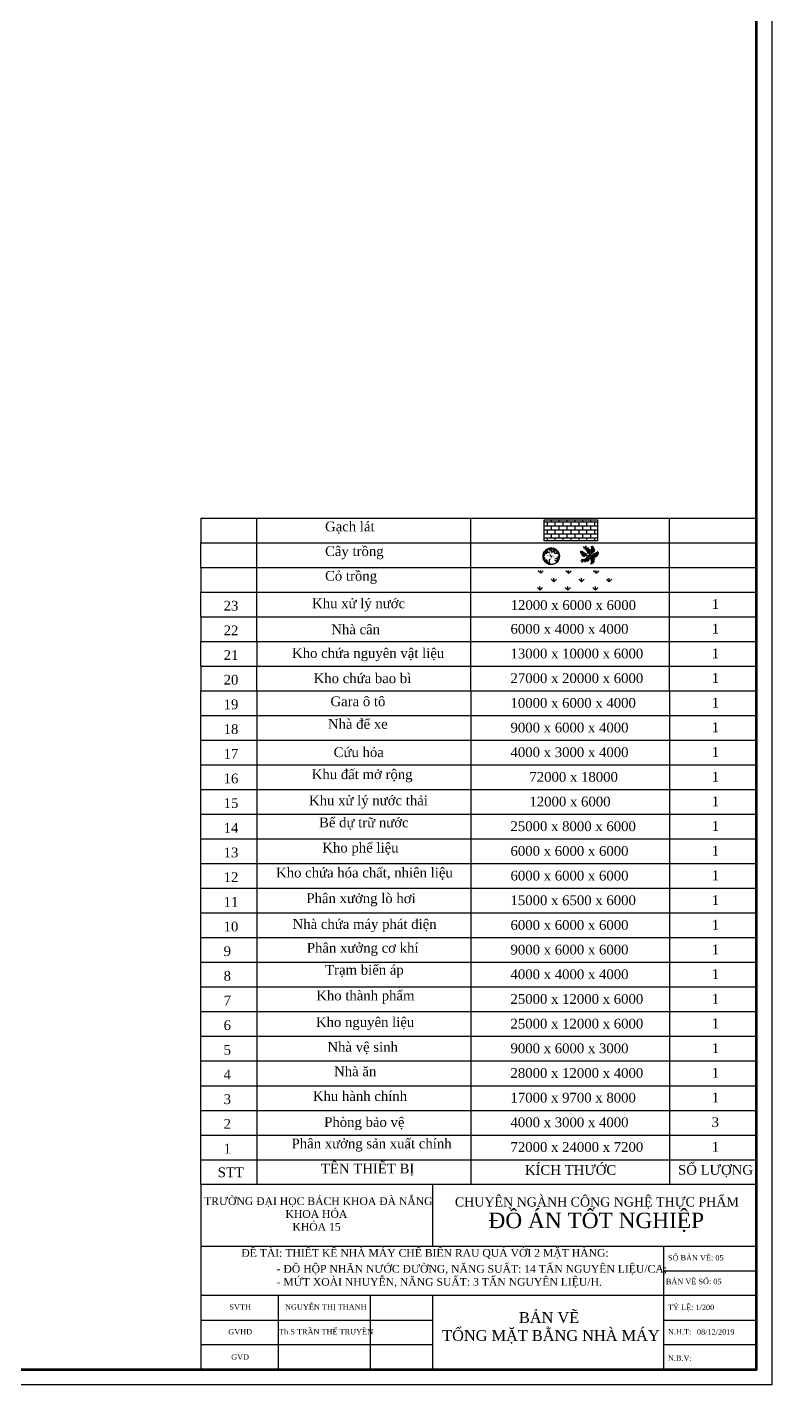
# Model space of a CAD drawing. Header units: inches. Extents: x -4475333 to 345677417, y -211198149 to 2125895.
# Drawn here: x -1242142 to -1193880, y 858164 to 946204 of the extents above; entities that cross this region are included whole.
import ezdxf

# ---------------------------------------------------------------- set-up
doc = ezdxf.new("R2010")
doc.units = ezdxf.units.IN
doc.header["$LTSCALE"] = 150
doc.header["$MEASUREMENT"] = 0
doc.layers.add('2424', color=7, linetype='Continuous')
doc.layers.add('NET NHAP', color=7, linetype='Continuous')
doc.styles.add('Cuong', font='times.ttf', dxfattribs={"height": 707.91})
doc.styles.get("Standard").update_dxf_attribs({"font": 'times.ttf', "height": 100})

msp = doc.modelspace()

# ---------------------------------------------------------------- linework, layer by layer
at = {"lineweight": 30}
for p, q in [((-1230880.4, 914364.4), (-1194880.4, 914364.4)), ((-1230880.4, 912764.4), (-1194880.4, 912764.4)), ((-1230880.4, 911164.4), (-1230880.4, 912764.4)), ((-1227259.4, 907964.4), (-1227259.4, 912769.4)), ((-1230880.4, 911164.4), (-1194880.4, 911164.4)), ((-1230880.4, 911164.4), (-1194880.4, 911164.4)), ((-1230880.4, 909564.4), (-1194880.4, 909564.4)), ((-1230880.4, 907964.4), (-1230880.4, 909564.4)), ((-1230880.4, 907964.4), (-1194880.4, 907964.4)), ((-1230880.4, 907964.4), (-1194880.4, 907964.4)), ((-1230880.4, 906364.4), (-1194880.4, 906364.4)), ((-1230880.4, 904764.4), (-1230880.4, 906364.4)), ((-1230880.4, 904764.4), (-1194880.4, 904764.4)), ((-1230880.4, 904764.4), (-1194880.4, 904764.4)), ((-1230880.4, 903164.4), (-1194880.4, 903164.4)), ((-1230880.4, 901564.4), (-1230880.4, 903164.4)), ((-1227259.4, 903169.4), (-1227259.4, 871164.4)), ((-1213380.4, 903164.4), (-1213380.4, 871164.4)), ((-1230880.4, 871164.4), (-1230880.4, 901564.4)), ((-1230880.4, 901564.4), (-1194880.4, 901564.4)), ((-1230880.4, 899964.4), (-1194880.4, 899964.4)), ((-1230880.4, 898364.4), (-1194880.4, 898364.4)), ((-1230880.4, 896764.4), (-1194880.4, 896764.4)), ((-1230880.4, 895164.4), (-1194880.4, 895164.4)), ((-1230880.4, 893564.4), (-1194880.4, 893564.4)), ((-1230880.4, 891964.4), (-1194880.4, 891964.4)), ((-1230880.4, 890364.4), (-1194880.4, 890364.4)), ((-1230880.4, 888764.4), (-1194880.4, 888764.4)), ((-1230880.4, 887164.4), (-1194880.4, 887164.4)), ((-1230880.4, 885564.4), (-1194880.4, 885564.4)), ((-1230880.4, 883964.4), (-1194880.4, 883964.4)), ((-1230880.4, 882364.4), (-1194880.4, 882364.4)), ((-1230880.4, 880764.4), (-1194880.4, 880764.4)), ((-1230880.4, 879164.4), (-1194880.4, 879164.4)), ((-1230880.4, 877564.4), (-1194880.4, 877564.4)), ((-1230880.4, 875964.4), (-1194880.4, 875964.4)), ((-1230880.4, 874364.4), (-1194880.4, 874364.4)), ((-1230880.4, 872764.4), (-1194880.4, 872764.4)), ((-1194880.4, 871164.4), (-1230880.4, 871164.4)), ((-1230880.4, 871164.4), (-1230880.4, 859164.4)), ((-1215880.4, 871164.4), (-1215880.4, 867164.4)), ((-1230880.4, 867164.4), (-1194880.4, 867164.4)), ((-1200880.4, 859164.4), (-1200880.4, 867164.4)), ((-1200880.4, 865564.4), (-1194880.4, 865564.4)), ((-1194880.4, 863964.4), (-1230880.4, 863964.4)), ((-1225880.4, 863964.4), (-1225880.4, 859164.4)), ((-1219880.4, 859164.4), (-1219880.4, 863964.4)), ((-1215880.4, 863964.4), (-1215880.4, 859164.4)), ((-1230880.4, 862364.4), (-1215880.4, 862364.4)), ((-1200880.4, 862364.4), (-1194880.4, 862364.4)), ((-1215880.4, 860764.4), (-1230880.4, 860764.4)), ((-1194880.4, 860764.4), (-1200880.4, 860764.4))]:
    msp.add_line(p, q, dxfattribs=at)
at = {"lineweight": 30, "ltscale": 2}
for p, q in [((-1230880.4, 914364.4), (-1230880.4, 912764.4)), ((-1227259.4, 912769.4), (-1227259.4, 914364.4)), ((-1213380.4, 912764.4), (-1213380.4, 914364.4)), ((-1230880.4, 912764.4), (-1228380.4, 912769.4)), ((-1213380.4, 904764.4), (-1213380.4, 912764.4)), ((-1200519.3, 904764.4), (-1200519.3, 912764.4)), ((-1230880.4, 911164.4), (-1230880.4, 909564.4)), ((-1227259.4, 909569.4), (-1227259.4, 911164.4)), ((-1213380.4, 909564.4), (-1213380.4, 911164.4)), ((-1230880.4, 909564.4), (-1228380.4, 909569.4)), ((-1230880.4, 907964.4), (-1230880.4, 906364.4)), ((-1213380.4, 906364.4), (-1213380.4, 907964.4)), ((-1230880.4, 906364.4), (-1228380.4, 906369.4)), ((-1230880.4, 904764.4), (-1230880.4, 903164.4)), ((-1213380.4, 903164.4), (-1213380.4, 904764.4)), ((-1230880.4, 903164.4), (-1228380.4, 903169.4))]:
    msp.add_line(p, q, dxfattribs=at)
at = {"color": 0}
for p, q in [((-1208627, 914117.8), (-1205179.5, 914117.8)), ((-1208627, 913861.8), (-1205179.5, 913861.8)), ((-1208425.6, 913861.8), (-1208425.6, 914117.8)), ((-1208169.6, 914117.8), (-1208169.6, 914256.7)), ((-1208169.6, 913605.8), (-1208169.6, 913861.8)), ((-1207913.6, 913861.8), (-1207913.6, 914117.8)), ((-1207657.6, 914117.8), (-1207657.6, 914256.7)), ((-1207657.6, 913605.8), (-1207657.6, 913861.8)), ((-1207401.6, 913861.8), (-1207401.6, 914117.8)), ((-1207145.6, 914117.8), (-1207145.6, 914256.7)), ((-1207145.6, 913605.8), (-1207145.6, 913861.8)), ((-1206889.6, 913861.8), (-1206889.6, 914117.8)), ((-1206633.6, 914117.8), (-1206633.6, 914256.7)), ((-1206633.6, 913605.8), (-1206633.6, 913861.8)), ((-1206377.6, 913861.8), (-1206377.6, 914117.8)), ((-1206121.6, 914117.8), (-1206121.6, 914256.7)), ((-1206121.6, 913605.8), (-1206121.6, 913861.8)), ((-1205865.6, 913861.8), (-1205865.6, 914117.8)), ((-1205609.6, 914117.8), (-1205609.6, 914256.7)), ((-1205609.6, 913605.8), (-1205609.6, 913861.8)), ((-1205353.6, 913861.8), (-1205353.6, 914117.8)), ((-1208627, 913605.8), (-1205179.5, 913605.8)), ((-1208627, 913349.8), (-1205179.5, 913349.8)), ((-1208627, 913093.8), (-1205179.5, 913093.8)), ((-1208425.6, 913349.8), (-1208425.6, 913605.8)), ((-1208425.6, 912899.6), (-1208425.6, 913093.8)), ((-1208169.6, 913093.8), (-1208169.6, 913349.8)), ((-1207913.6, 913349.8), (-1207913.6, 913605.8)), ((-1207913.6, 912899.6), (-1207913.6, 913093.8)), ((-1207657.6, 913093.8), (-1207657.6, 913349.8)), ((-1207401.6, 913349.8), (-1207401.6, 913605.8)), ((-1207401.6, 912899.6), (-1207401.6, 913093.8)), ((-1207145.6, 913093.8), (-1207145.6, 913349.8)), ((-1206889.6, 913349.8), (-1206889.6, 913605.8)), ((-1206889.6, 912899.6), (-1206889.6, 913093.8)), ((-1206633.6, 913093.8), (-1206633.6, 913349.8)), ((-1206377.6, 913349.8), (-1206377.6, 913605.8)), ((-1206377.6, 912899.6), (-1206377.6, 913093.8)), ((-1206121.6, 913093.8), (-1206121.6, 913349.8)), ((-1205865.6, 913349.8), (-1205865.6, 913605.8)), ((-1205865.6, 912899.6), (-1205865.6, 913093.8)), ((-1205609.6, 913093.8), (-1205609.6, 913349.8)), ((-1205353.6, 913349.8), (-1205353.6, 913605.8)), ((-1205353.6, 912899.6), (-1205353.6, 913093.8)), ((-1208857.9, 910790.3), (-1209026.3, 910958.7)), ((-1208860.8, 910790.5), (-1208860.8, 910968.2)), ((-1208857.9, 910790.3), (-1208689.5, 910958.7)), ((-1208005.8, 910233.2), (-1208174.1, 910401.5)), ((-1208008.7, 910233.3), (-1208008.7, 910471.4)), ((-1208005.8, 910233.2), (-1207837.4, 910401.5)), ((-1207061.8, 910790.3), (-1207230.2, 910958.7)), ((-1207064.8, 910790.5), (-1207064.8, 910968.2)), ((-1207061.8, 910790.3), (-1206893.5, 910958.7)), ((-1206209.7, 910233.2), (-1206378.1, 910401.5)), ((-1206212.7, 910233.3), (-1206212.7, 910471.4)), ((-1206209.7, 910233.2), (-1206041.3, 910401.5)), ((-1205265.8, 910790.3), (-1205434.2, 910958.7)), ((-1205268.7, 910790.5), (-1205268.7, 910968.2)), ((-1205265.8, 910790.3), (-1205097.4, 910958.7)), ((-1204413.7, 910233.2), (-1204582, 910401.5)), ((-1204416.6, 910233.3), (-1204416.6, 910471.4)), ((-1204413.7, 910233.2), (-1204245.3, 910401.5)), ((-1208903.8, 909701.3), (-1209072.2, 909869.7)), ((-1208906.7, 909701.4), (-1208906.7, 909939.5)), ((-1208903.8, 909701.3), (-1208735.4, 909869.7)), ((-1207107.7, 909701.3), (-1207276.1, 909869.7)), ((-1207110.7, 909701.4), (-1207110.7, 909939.5)), ((-1207107.7, 909701.3), (-1206939.4, 909869.7)), ((-1205311.7, 909701.3), (-1205480.1, 909869.7)), ((-1205314.6, 909701.4), (-1205314.6, 909939.5)), ((-1205311.7, 909701.3), (-1205143.3, 909869.7))]:
    msp.add_line(p, q, dxfattribs=at)
at = {"lineweight": 30, "ltscale": 70}
for p, q in [((-1200519.3, 912764.4), (-1200519.3, 914364.4)), ((-1200519.3, 909564.4), (-1200519.3, 911164.4))]:
    msp.add_line(p, q, dxfattribs=at)
at = {"color": 3}
for p, q in [((-1206183.1, 912127.8), (-1206301.9, 912120.1)), ((-1206209, 912170.6), (-1206293.8, 912195.1)), ((-1206179.9, 912251.8), (-1206209, 912170.6)), ((-1206145.8, 912209.8), (-1206183.1, 912127.8)), ((-1206113.4, 912184.2), (-1206153.5, 912089.5)), ((-1206083.1, 912145.1), (-1206124, 912058.5)), ((-1206026.5, 912446.7), (-1206090.6, 912536.3)), ((-1206090.5, 912453.6), (-1206026.5, 912446.7)), ((-1206037.5, 912137.8), (-1206088.6, 912029.6)), ((-1206026.5, 912446.7), (-1206084.6, 912429.3)), ((-1205951.2, 912424.6), (-1206067.2, 912389.8)), ((-1206001.6, 912108.3), (-1206044.6, 912001)), ((-1205967.3, 912095.3), (-1206014, 911983.4)), ((-1206003.4, 912355), (-1205875.7, 912384)), ((-1205959.1, 912565.9), (-1205951.2, 912424.6)), ((-1205840.9, 912360.8), (-1205939.6, 912320.2)), ((-1205910.5, 912291.2), (-1205806.1, 912331.8)), ((-1205898.9, 912256.4), (-1205771.2, 912279.6)), ((-1205875.7, 912384), (-1205893.1, 912500)), ((-1205852.5, 912117.2), (-1205695.8, 912140.4)), ((-1205846.7, 912163.6), (-1205713.2, 912181)), ((-1205835.1, 912436.2), (-1205840.9, 912360.8)), ((-1205840.9, 912215.8), (-1205724.8, 912227.4)), ((-1205811.9, 912326), (-1205788.7, 912459.4)), ((-1205777.1, 912076.6), (-1205684.2, 912094)), ((-1205771.2, 912279.6), (-1205742.2, 912401.4)), ((-1205724.8, 912227.4), (-1205701.6, 912349.2)), ((-1205713.2, 912181), (-1205655.2, 912360.8)), ((-1205695.8, 912140.4), (-1205626.2, 912297)), ((-1205684.2, 912088.2), (-1205614.6, 912227.4)), ((-1205637.8, 912181), (-1205533.3, 912134.6)), ((-1205632, 912227.4), (-1205515.9, 912181)), ((-1205614.6, 912262.2), (-1205498.5, 912227.4)), ((-1205608.7, 912511.6), (-1205527.5, 912482.6)), ((-1205602.9, 912343.4), (-1205486.9, 912314.4)), ((-1205602.9, 912297), (-1205492.7, 912262.2)), ((-1205597.1, 912465.2), (-1205510.1, 912442)), ((-1205597.1, 912424.6), (-1205498.5, 912395.6)), ((-1205585.5, 912378.2), (-1205492.7, 912355)), ((-1205533.3, 912134.6), (-1205365, 912198.4)), ((-1205527.5, 912482.6), (-1205492.7, 912563.8)), ((-1205515.9, 912181), (-1205359.2, 912256.4)), ((-1205510.1, 912442), (-1205428.8, 912529)), ((-1205498.5, 912395.6), (-1205423, 912476.8)), ((-1205498.5, 912227.4), (-1205330.2, 912314.4)), ((-1205492.7, 912355), (-1205399.8, 912436.2)), ((-1205492.7, 912262.2), (-1205365, 912349.2)), ((-1205486.9, 912314.4), (-1205370.8, 912401.4)), ((-1205382.2, 912092.6), (-1205350, 911981.6)), ((-1205343.6, 912118.4), (-1205303.3, 912005.7)), ((-1205305, 912123.2), (-1205272.8, 912033.1)), ((-1205272.9, 912158.6), (-1205242.2, 912060.5)), ((-1205239.1, 912181.2), (-1205210.1, 912095.9)), ((-1205210.1, 912095.9), (-1205092.6, 912076.5)), ((-1205206.9, 912211.3), (-1205186, 912127.6)), ((-1205186, 912127.6), (-1205099.1, 912143.7)), ((-1206153.5, 912089.5), (-1206264.2, 912082.6)), ((-1206167.5, 911621.8), (-1206261, 911563.7)), ((-1206124, 912058.5), (-1206245.7, 912038.2)), ((-1206088.6, 912029.6), (-1206229.5, 911995)), ((-1206229.2, 911640), (-1206167.5, 911621.8)), ((-1206117.9, 911617.9), (-1206211.7, 911694.6)), ((-1206044.6, 912001), (-1206192.8, 911957.4)), ((-1206014, 911983.4), (-1206188, 911908.4)), ((-1206179.6, 911490.4), (-1206117.9, 911617.9)), ((-1206139.4, 911702.2), (-1206032.7, 911626.3)), ((-1205967.1, 911967.5), (-1206124.7, 911894.1)), ((-1206032.7, 911626.3), (-1206093.3, 911525.9)), ((-1205920.1, 911951.5), (-1206076.2, 911861.8)), ((-1205991.6, 911634.4), (-1206067.1, 911709.8)), ((-1206029.2, 911725.4), (-1205948.3, 911647.8)), ((-1206015.2, 911562.5), (-1205991.6, 911634.4)), ((-1206006.7, 911743), (-1205897.7, 911672.5)), ((-1205948.8, 911648.2), (-1205978.7, 911516.2)), ((-1205929.4, 912086.7), (-1205967.1, 911967.5)), ((-1205938.6, 911769.7), (-1205835.9, 911714.4)), ((-1205922, 911808.9), (-1205805.4, 911741.5)), ((-1205889.8, 912061.7), (-1205920.1, 911951.5)), ((-1205897.7, 911672.5), (-1205917.8, 911548.9)), ((-1205908.7, 911858.8), (-1205772.9, 911777.1)), ((-1205835.9, 911714.4), (-1205861.2, 911593)), ((-1205805.4, 911741.5), (-1205821, 911553.2)), ((-1205820.8, 911872.3), (-1205741.8, 911820.6)), ((-1205772.9, 911777.1), (-1205768.8, 911605.8)), ((-1205742.1, 911820.1), (-1205731.4, 911670.5)), ((-1205684.3, 911730), (-1205560.4, 911828.7)), ((-1205662.4, 911812.8), (-1205584.8, 911870)), ((-1205636.8, 911698), (-1205532.9, 911783.7)), ((-1205526.9, 911448.1), (-1205631.5, 911387)), ((-1205610, 911454), (-1205501.7, 911527.6)), ((-1205604.3, 911671.2), (-1205516.6, 911748.1)), ((-1205603.9, 911595.2), (-1205499.8, 911672.7)), ((-1205596.7, 911568.8), (-1205494.8, 911617.9)), ((-1205496, 911570.4), (-1205593, 911526)), ((-1205584.8, 911870), (-1205435.5, 911825.9)), ((-1205560.4, 911828.7), (-1205398.4, 911772.7)), ((-1205532.9, 911783.7), (-1205361.9, 911703.5)), ((-1205516.6, 911748.1), (-1205411.7, 911682)), ((-1205501.7, 911527.6), (-1205428.8, 911435.7)), ((-1205499.8, 911672.7), (-1205391, 911610.8)), ((-1205498, 912057.2), (-1205478.7, 911944.6)), ((-1205436.9, 911523.2), (-1205496, 911570.4)), ((-1205494.8, 911617.9), (-1205381.4, 911543.9)), ((-1205478.7, 911944.6), (-1205332.2, 911840)), ((-1205456.2, 912078.2), (-1205430.4, 911955.9)), ((-1205430.4, 911955.9), (-1205280.7, 911867.3)), ((-1205417.6, 912083), (-1205382.2, 911967.1)), ((-1205382.2, 911967.1), (-1205216.4, 911875.4)), ((-1205350, 911981.6), (-1205206.8, 911923.7)), ((-1205303.3, 912005.7), (-1205166.5, 911957.5)), ((-1205272.8, 912033.1), (-1205153.7, 912000.9)), ((-1205242.2, 912060.5), (-1205132.8, 912042.7))]:
    msp.add_line(p, q, dxfattribs=at)
at = {"color": 7, "lineweight": 30, "ltscale": 70}
for p, q in [((-1200519.3, 906364.4), (-1200519.3, 907964.4)), ((-1200519.3, 903164.4), (-1200519.3, 904764.4))]:
    msp.add_line(p, q, dxfattribs=at)
at = {"color": 7, "lineweight": 30}
msp.add_line((-1200519.3, 903164.4), (-1200519.3, 871164.4), dxfattribs=at)
msp.add_lwpolyline([(-1431480.4, 858164.4), (-1431480.4, 1026164.4), (-1193880.4, 1026164.4), (-1193880.4, 858164.4), (-1431480.4, 858164.4)], close=True)
at = {"lineweight": 70}
msp.add_lwpolyline([(-1426480.4, 859164.4), (-1194880.4, 859164.4), (-1194880.4, 1025164.4), (-1426480.4, 1025164.4)], close=True, dxfattribs=at)
at = {"color": 0}
msp.add_lwpolyline([(-1208627, 914256.7), (-1205179.5, 914256.7), (-1205179.5, 912899.6), (-1208627, 912899.6)], close=True, dxfattribs=at)
at = {"color": 3}
for points in [[(-1208586.8, 912228.3, 0, 2.18, 0), (-1208565.5, 912172.5, 2.18, 4.07, 0), (-1208544.6, 912125.5, 4.07, 5.68, 0), (-1208524.5, 912086.3, 5.68, 7.05, 0), (-1208505.2, 912054, 7.05, 8.22, 0), (-1208486.8, 912027.7, 8.22, 9.23, 0), (-1208469.5, 912006.5, 9.23, 10.1, 0), (-1208453.5, 911989.3, 10.1, 10.8, 0), (-1208438.8, 911975.2, 10.8, 11.5, 0), (-1208425.5, 911963.5, 11.5, 12, 0), (-1208413.5, 911953.7, 12, 12.6, 0), (-1208402.2, 911945.5, 12.6, 13, 0), (-1208391.5, 911938.7, 13, 13.5, 0), (-1208380.9, 911933, 13.5, 13.9, 0), (-1208370.2, 911928.1, 13.9, 14.3, 0), (-1208359, 911923.7, 14.3, 14.8, 0), (-1208346.9, 911919.5, 14.8, 15.3, 0), (-1208333.7, 911915.4, 15.3, 15.9, 0), (-1208318.9, 911911.3, 15.9, 16.5, 0), (-1208302.2, 911907.5, 16.5, 17.2, 0), (-1208283.2, 911904.1, 17.2, 18, 0), (-1208261.6, 911901.2, 18, 18.9, 0), (-1208236.9, 911899, 18.9, 19.9, 0), (-1208208.9, 911897.6, 19.9, 21.1, 0), (-1208177.1, 911897.2, 21.1, 21.1, 0)], [(-1208489.6, 912320.9, 0, 2.78, -0.1014471), (-1208394.4, 912304.2, 2.78, 5.27, -0.1137342), (-1208323.2, 912255.2, 5.27, 9.04, -0.0485698), (-1208275.6, 912191.9, 9.04, 10.5, -0.1244621), (-1208266.3, 912162, 10.5, 13.7, -0.1425166), (-1208276.5, 912118.4, 13.7, 17.6, 0.1167905), (-1208291.6, 912066.3, 17.6, 22, 0.0583274), (-1208287.8, 912010.9, 22, 26.4, 0.0579811), (-1208271.2, 911957.5, 26.4, 30, 0.1425191), (-1208240.8, 911921.3, 30, 35.1, 0.1001243), (-1208179.1, 911896, 35.1, 35.1, 0)], [(-1208066.8, 912417.7, 0, 0, -0.0519246), (-1208090.8, 912343.6, 0, 0, -0.0750721), (-1208115, 912305.6, 0, 0, -0.0035427), (-1208152.3, 912263.4, 0, 0, -0.010099), (-1208165.8, 912249, 0, 1.47, -0.0139056), (-1208194, 912221.6, 1.47, 3.51, 0.0100001), (-1208233.5, 912183.7, 3.51, 4.66, 0.046202), (-1208249.2, 912164.9, 4.66, 7.03, 0.0223369), (-1208276, 912121.9, 7.03, 7.03, 0)], [(-1208173.7, 912426, 0, 2.78, -0.1014471), (-1208107.5, 912355.5, 2.78, 5.27, -0.1137342), (-1208079.9, 912273.7, 5.27, 9.04, -0.0485698), (-1208079.8, 912194.4, 9.04, 10.5, -0.1244621), (-1208090.3, 912164.9, 10.5, 13.7, -0.1425166), (-1208124.6, 912136.2, 13.7, 17.6, 0.1167905), (-1208167.9, 912103.5, 17.6, 22, 0.0583274), (-1208198.1, 912056.9, 22, 26.4, 0.0579811), (-1208216.9, 912004.3, 26.4, 30, 0.1425191), (-1208214.2, 911957, 30, 35.1, 0.1001243), (-1208180, 911899.8, 35.1, 35.1, 0)], [(-1207777.3, 912249.9, 0, 0, -0.0519246), (-1207841, 912205, 0, 0, -0.0750721), (-1207883.1, 912189.1, 0, 0, -0.0035427), (-1207938.2, 912177.7, 0, 0, -0.010099), (-1207957.7, 912174.2, 0, 1.47, -0.0139056), (-1207996.7, 912169.2, 1.47, 3.51, 0.0100001), (-1208051, 912162.6, 3.51, 4.66, 0.046202), (-1208074.9, 912157, 4.66, 7.03, 0.0223369), (-1208122.1, 912138.7, 7.03, 7.03, 0)], [(-1208704.9, 911862.4, 0, 0.814, 0), (-1208679.7, 911873.8, 0.814, 1.53, 0), (-1208657.9, 911884.3, 1.53, 2.15, 0), (-1208639, 911894, 2.15, 2.7, 0), (-1208622.6, 911902.8, 2.7, 3.18, 0), (-1208608.2, 911910.9, 3.18, 3.61, 0), (-1208595.6, 911918.2, 3.61, 4, 0), (-1208584.1, 911924.8, 4, 4.37, 0), (-1208573.4, 911930.8, 4.37, 4.71, 0), (-1208563.1, 911936.2, 4.71, 5.03, 0), (-1208553.1, 911941, 5.03, 5.35, 0), (-1208543.4, 911945.2, 5.35, 5.65, 0), (-1208533.7, 911949, 5.65, 5.95, 0), (-1208524.2, 911952.3, 5.95, 6.24, 0), (-1208514.6, 911955.1, 6.24, 6.53, 0), (-1208505, 911957.5, 6.53, 6.83, 0), (-1208495.2, 911959.6, 6.83, 7.13, 0), (-1208485.2, 911961.3, 7.13, 7.42, 0), (-1208475.2, 911962.8, 7.42, 7.71, 0), (-1208465.5, 911963.9, 7.71, 7.98, 0), (-1208456.3, 911964.8, 7.98, 8.23, 0), (-1208447.8, 911965.5, 8.23, 8.46, 0), (-1208440.3, 911966, 8.46, 8.64, 0), (-1208434, 911966.4, 8.64, 8.79, 0), (-1208429.1, 911966.6, 8.79, 8.79, 0)], [(-1208675.4, 911720.7, 0, 0, -0.0473642), (-1208606.3, 911737.3, 0, 0, -0.0750721), (-1208561.3, 911737, 0, 0, -0.0035427), (-1208505.8, 911727.7, 0, 0, -0.010099), (-1208486.4, 911723.9, 0, 1.47, -0.0139056), (-1208448.1, 911714.6, 1.47, 3.51, 0.0100001), (-1208395.1, 911701.1, 3.51, 4.66, 0.046202), (-1208370.8, 911697.8, 4.66, 7.03, 0.0223369), (-1208320.2, 911697.9, 7.03, 7.03, 0)], [(-1208366.8, 911398.9, 0, 2.78, -0.1174113), (-1208411.9, 911500.8, 2.78, 5.27, -0.1137342), (-1208408.1, 911587.1, 5.27, 9.04, -0.0485698), (-1208379.7, 911661.1, 9.04, 10.5, -0.1244621), (-1208359.3, 911684.8, 10.5, 13.7, -0.1425166), (-1208316.9, 911699.3, 13.7, 17.6, 0.1167905), (-1208264.8, 911714.2, 17.6, 22, 0.0583274), (-1208219.8, 911746.7, 22, 26.4, 0.0579811), (-1208183.3, 911789.1, 26.4, 30, 0.1425191), (-1208168.7, 911834.1, 30, 35.1, 0.1001243), (-1208180, 911899.8, 35.1, 35.1, 0)], [(-1207660.3, 911817.4, 0, 2.78, -0.1014471), (-1207739.6, 911762.1, 2.78, 5.27, -0.1137342), (-1207824.6, 911746.6, 5.27, 9.04, -0.0485698), (-1207903, 911757.9, 9.04, 10.5, -0.1244621), (-1207930.7, 911772.6, 10.5, 13.7, -0.1425166), (-1207954.2, 911810.7, 13.7, 17.6, 0.1167905), (-1207980.2, 911858.3, 17.6, 22, 0.0583274), (-1208022, 911894.9, 22, 26.4, 0.0579811), (-1208071.3, 911921.1, 26.4, 30, 0.1425191), (-1208118.5, 911925.4, 30, 35.1, 0.1001243), (-1208180, 911899.8, 35.1, 35.1, 0)], [(-1207895.6, 911456.4, 0, 0, -0.0473642), (-1207927.1, 911520.1, 0, 0, -0.0750721), (-1207936.8, 911564.1, 0, 0, -0.0035427), (-1207940, 911620.3, 0, 0, -0.010099), (-1207940.7, 911640, 0, 1.47, -0.0139056), (-1207940, 911679.4, 1.47, 3.51, 0.0100001), (-1207938.6, 911734.1, 3.51, 4.66, 0.046202), (-1207940.8, 911758.5, 4.66, 7.03, 0.0223369), (-1207952.1, 911807.9, 7.03, 7.03, 0)]]:
    msp.add_lwpolyline(points, format="xyseb", dxfattribs=at)
for radius in [533.1, 18.3]:
    msp.add_circle((-1208177.1, 911897.2), radius, dxfattribs=at)
for centre, radius, start, end in [((-1208574.9, 912159.8), 81.9, 207.771998, 305.047182), ((-1208601.9, 912186), 47.8, 326.54115, 74.152369), ((-1208535.3, 912162), 84.4, 34.857816, 118.417995), ((-1208521.7, 912243.2), 92.8, 236.307683, 324.233969), ((-1208529.2, 912212.1), 60.5, 40.42465, 100.971156), ((-1208589, 912153.6), 140.6, 310.548007, 33.453191), ((-1208397.2, 912280.4), 89.3, 132.306295, 213.453191), ((-1208360.7, 912283.7), 128.4, 214.857816, 311.244007), ((-1208580.3, 912305.7), 172.4, 316.920914, 18.644841), ((-1208373.7, 912338), 42.7, 19.456337, 109.821395), ((-1208197.5, 912455.7), 170.4, 200.398098, 273.24598), ((-1208246, 912383.1), 92.8, 199.456337, 287.382622), ((-1208344.5, 912385.4), 47.8, 289.689804, 37.301023), ((-1208378.3, 912363.6), 95.8, 331.098036, 25.907315), ((-1208305.5, 912326.3), 84.4, 358.006469, 81.566648), ((-1207244.2, 912758), 1056.4, 198.628536, 208.969595), ((-1208092.8, 912318.9), 128.4, 178.006469, 274.392661), ((-1208252.4, 912425.7), 104.3, 294.11093, 355.650012), ((-1208134.6, 912288.2), 109.3, 226.933882, 313.870158), ((-1207933.2, 912335.2), 136.6, 145.370835, 223.829903), ((-1208326.4, 912487.8), 386.1, 313.870158, 343.99191), ((-1207859.1, 912358.7), 170.4, 163.546751, 236.394633), ((-1208059, 912393.4), 95.8, 294.24669, 349.055969), ((-1207909.2, 912186.9), 109.3, 190.082535, 277.018811), ((-1207985.9, 912351.8), 84.5, 255.145226, 0.896237), ((-1206914.9, 912028.8), 1056.4, 161.777189, 172.118248), ((-1207921, 912367.5), 104.3, 257.259584, 318.798665), ((-1207943, 912461.7), 386.1, 277.018811, 307.140564), ((-1207719.9, 912103.7), 136.6, 108.519489, 186.978556), ((-1207752.1, 912148.6), 84.5, 218.293879, 324.044891), ((-1208681.8, 912022.2), 78.9, 255.195484, 310.884565), ((-1208671.4, 911725.9), 93.7, 5.957557, 105.345994), ((-1208784.9, 911854.8), 188.5, 17.815541, 59.950092), ((-1208649.2, 912107.8), 73.1, 237.144606, 336.170382), ((-1208590.2, 911556.8), 104.3, 55.937698, 117.673406), ((-1209406.6, 912235.4), 1056.4, 320.65193, 330.992989), ((-1208478.8, 911487.5), 105.2, 47.920064, 151.306151), ((-1208557.7, 911568.9), 94.6, 296.974714, 13.836579), ((-1208479.8, 911309.9), 212.4, 17.435522, 71.154575), ((-1208040.1, 911580.5), 267.5, 151.827918, 233.862889), ((-1208235.5, 910629.4), 1056.4, 62.990716, 73.793084), ((-1207901.4, 912006.7), 248.9, 274.594298, 357.023594), ((-1207754.7, 911575.8), 104.3, 158.934419, 228.39314), ((-1207747.5, 911726.7), 51.7, 156.217826, 274.766982), ((-1207732.3, 911544.3), 131.3, 77.056331, 94.766982), ((-1207695.6, 911855.3), 39, 219.083437, 353.457757)]:
    msp.add_arc(centre, radius, start, end, dxfattribs=at)
for centre, major_axis, start_param, end_param in [((-1208177.1, 911897.2), (377, 377), 6.1799183, 9.378472), ((-1208574.9, 912159.8), (-57.9, 57.9), 1.270111, 2.2646437), ((-1208601.9, 912186), (33.8, 33.8), 4.9138201, 6.7919901), ((-1208574.9, 912159.8), (-57.9, 57.9), 2.2646437, 2.9678832), ((-1208535.3, 912162), (59.7, 59.7), 6.1061708, 7.564571), ((-1208521.7, 912243.2), (-65.6, 65.6), 1.7681526, 1.9065129), ((-1208521.7, 912243.2), (-65.6, 65.6), 1.9065129, 3.2167621), ((-1208529.2, 912212.1), (42.8, 42.8), 6.2033304, 7.2600663), ((-1208589, 912153.6), (99.4, 99.4), 4.634687, 5.7059006), ((-1208397.2, 912280.4), (63.1, 63.1), 1.5237823, 2.9400628), ((-1208589, 912153.6), (99.4, 99.4), 5.8086642, 6.0816555), ((-1208360.7, 912283.7), (-90.8, 90.8), 1.3937818, 1.529966), ((-1208589, 912153.6), (99.4, 99.4), 5.7552614, 5.8086642), ((-1208360.7, 912283.7), (-90.8, 90.8), 1.529966, 1.579734), ((-1208580.3, 912305.7), (-121.9, 121.9), 3.1751189, 3.1869773), ((-1208580.3, 912305.7), (-121.9, 121.9), 3.1869773, 3.2073478), ((-1208589, 912153.6), (99.4, 99.4), 5.7059006, 5.7552614), ((-1208521.7, 912243.2), (-65.6, 65.6), 3.2167621, 3.2960593), ((-1208580.3, 912305.7), (-121.9, 121.9), 3.2073478, 4.2524047), ((-1208360.7, 912283.7), (-90.8, 90.8), 1.579734, 1.6207132), ((-1208521.7, 912243.2), (-65.6, 65.6), 3.2960593, 3.3027558), ((-1208360.7, 912283.7), (-90.8, 90.8), 1.6207132, 3.0760382), ((-1208373.7, 912338), (-30.2, 30.2), 4.7234605, 5.8437358), ((-1208197.5, 912455.7), (120.5, 120.5), 2.7122085, 2.8935596), ((-1208373.7, 912338), (-30.2, 30.2), 4.3084871, 4.7234605), ((-1208197.5, 912455.7), (120.5, 120.5), 2.8935596, 2.9967954), ((-1208373.7, 912338), (-30.2, 30.2), 4.266568, 4.3084871), ((-1208197.5, 912455.7), (120.5, 120.5), 2.9967954, 3.0865006), ((-1208246, 912383.1), (-65.6, 65.6), 1.1249753, 1.2633356), ((-1208344.5, 912385.4), (-33.8, 33.8), 2.6998464, 2.7890306), ((-1208246, 912383.1), (-65.6, 65.6), 1.2633356, 2.4269508), ((-1208344.5, 912385.4), (-33.8, 33.8), 2.7890306, 4.5780165), ((-1208197.5, 912455.7), (120.5, 120.5), 3.0865006, 3.678213), ((-1208378.3, 912363.6), (67.7, 67.7), 4.9933527, 5.9499551), ((-1208305.5, 912326.3), (-59.7, 59.7), 3.8921971, 5.3505974), ((-1207244.2, 912758), (747, 747), 2.6813238, 2.8199237), ((-1208246, 912383.1), (-65.6, 65.6), 2.4269508, 2.652882), ((-1208197.5, 912455.7), (120.5, 120.5), 3.678213, 3.8117933), ((-1208092.8, 912318.9), (90.8, 90.8), 2.3214008, 2.5483322), ((-1208246, 912383.1), (-65.6, 65.6), 2.652882, 2.6595785), ((-1208092.8, 912318.9), (90.8, 90.8), 2.5483322, 2.6117122), ((-1208092.8, 912318.9), (90.8, 90.8), 2.6117122, 3.9852683), ((-1208197.5, 912455.7), (120.5, 120.5), 3.8117933, 3.9771278), ((-1208252.4, 912425.7), (-73.7, 73.7), 2.7770096, 3.8510692), ((-1208134.6, 912288.2), (-77.3, 77.3), 1.6045489, 2.8235381), ((-1208197.5, 912455.7), (120.5, 120.5), 3.9771278, 3.9836439), ((-1207244.2, 912758), (747, 747), 2.8199237, 2.8618093), ((-1208134.6, 912288.2), (-77.3, 77.3), 2.8235381, 3.1218732), ((-1208092.8, 912318.9), (90.8, 90.8), 3.9852683, 4.0036572), ((-1207933.2, 912335.2), (96.6, 96.6), 1.7518015, 3.1211706), ((-1208326.4, 912487.8), (-273, 273), 3.1218732, 3.3278222), ((-1207859.1, 912358.7), (-120.5, 120.5), 0.4982348, 1.3166237), ((-1208059, 912393.4), (67.7, 67.7), 4.3501754, 5.3067778), ((-1207909.2, 912186.9), (77.3, 77.3), 2.5321679, 4.0494922), ((-1208326.4, 912487.8), (-273, 273), 3.3278222, 3.3350089), ((-1207985.9, 912351.8), (59.8, 59.8), 3.6677261, 3.7096425), ((-1208326.4, 912487.8), (-273, 273), 3.3350089, 3.6475969), ((-1207859.1, 912358.7), (-120.5, 120.5), 1.3166237, 1.3380935), ((-1207985.9, 912351.8), (59.8, 59.8), 3.7096425, 4.4872027), ((-1207859.1, 912358.7), (-120.5, 120.5), 1.3380935, 1.7631541), ((-1206914.9, 912028.8), (747, 747), 2.1767463, 2.218632), ((-1206914.9, 912028.8), (747, 747), 2.1159807, 2.1767463), ((-1207859.1, 912358.7), (-120.5, 120.5), 1.7631541, 1.7696702), ((-1207921, 912367.5), (73.7, 73.7), 3.7046286, 4.7786882), ((-1206914.9, 912028.8), (747, 747), 2.0381464, 2.1159807), ((-1207985.9, 912351.8), (59.8, 59.8), 4.4872027, 5.5134294), ((-1207943, 912461.7), (273, 273), 4.0494922, 4.2554412), ((-1207719.9, 912103.7), (-96.6, 96.6), -0.4621721, 0.9071969), ((-1207943, 912461.7), (273, 273), 4.2554412, 4.5752159), ((-1207752.1, 912148.6), (59.8, 59.8), 3.0245488, 4.8702521), ((-1208177.1, 911897.2), (377, 377), 6.0002111, 6.1799183), ((-1208177.1, 911897.2), (377, 377), 4.8382608, 5.8859803), ((-1208177.1, 911897.2), (377, 377), 5.8859803, 6.0002111), ((-1205826.3, 912372.5), (0, 432.7), 1.9693737, 2.0563217), ((-1205826.3, 912372.5), (0, 432.7), 1.9693523, 3.475596), ((-1205826.3, 912372.5), (0, 432.7), 2.0563217, 2.172006), ((-1205826.3, 912372.5), (0, 432.7), 2.172006, 2.2838806), ((-1206113.1, 912022.8), (0, 432.7), 5.9017717, 6.0817821), ((-1206113.1, 912022.8), (0, 432.7), 4.5755506, 6.0817943), ((-1206113.1, 912022.8), (0, 432.7), 5.7027563, 5.9017717), ((-1206113.1, 912022.8), (0, 432.7), 5.6069712, 5.7027563), ((-1206113.1, 912022.8), (0, 432.7), 5.5096281, 5.6069712), ((-1206113.1, 912022.8), (0, 432.7), 5.504097, 5.5096281), ((-1206113.1, 912022.8), (0, 432.7), 5.3665051, 5.504097), ((-1206113.1, 912022.8), (0, 432.7), 5.2032738, 5.3665051), ((-1206113.1, 912022.8), (0, 432.7), 5.0965475, 5.2032738), ((-1206113.1, 912022.8), (0, 432.7), 4.9874217, 5.0965475), ((-1206113.1, 912022.8), (0, 432.7), 4.8768673, 4.9874217), ((-1206113.1, 912022.8), (0, 432.7), 4.5755384, 4.8768673), ((-1205927.2, 912321.9), (0, 432.7), 3.7373668, 5.2436106), ((-1205542.6, 912372.5), (0, 432.7), 2.8075794, 4.3138231), ((-1205927.2, 912321.9), (0, 432.7), 3.7373112, 4.2683915), ((-1205927.2, 912321.9), (0, 432.7), 5.0988099, 5.2435549), ((-1205927.2, 912321.9), (0, 432.7), 4.2683915, 4.3826632), ((-1205927.2, 912321.9), (0, 432.7), 4.9947514, 5.0988099), ((-1205927.2, 912321.9), (0, 432.7), 4.3826632, 4.4965848), ((-1205927.2, 912321.9), (0, 432.7), 4.885362, 4.9947514), ((-1205927.2, 912321.9), (0, 432.7), 4.4965848, 4.5782607), ((-1205927.2, 912321.9), (0, 432.7), 4.7908762, 4.885362), ((-1205927.2, 912321.9), (0, 432.7), 4.5782607, 4.6995561), ((-1205927.2, 912321.9), (0, 432.7), 4.6995561, 4.7908762), ((-1205542.6, 912372.5), (0, 432.7), 3.9085159, 4.0186469), ((-1205542.6, 912372.5), (0, 432.7), 4.0186469, 4.1106274), ((-1205542.6, 912372.5), (0, 432.7), 4.1106274, 4.3138356), ((-1208681.8, 912022.2), (55.8, 55.8), 3.6686033, 4.6405611), ((-1208671.4, 911725.9), (-66.3, 66.3), 4.0309698, 5.7656253), ((-1208784.9, 911854.8), (133.3, 133.3), 6.1062536, 6.5441136), ((-1208649.2, 912107.8), (51.7, 51.7), 3.353556, 5.0818819), ((-1208590.2, 911556.8), (73.7, 73.7), 0.1908988, 1.2683902), ((-1208784.9, 911854.8), (133.3, 133.3), 5.808727, 6.1062536), ((-1209406.6, 912235.4), (-747, 747), 3.2402374, 3.3319062), ((-1208478.8, 911487.5), (74.4, 74.4), 0.0509647, 1.8553923), ((-1208177.1, 911897.2), (377, 377), 3.0952867, 3.2409595), ((-1209406.6, 912235.4), (-747, 747), 3.3319062, 3.420723), ((-1208557.7, 911568.9), (-66.9, 66.9), 2.8269921, 4.1684847), ((-1208177.1, 911897.2), (377, 377), 3.2409595, 3.738183), ((-1208479.8, 911309.9), (150.2, 150.2), 5.8020944, 6.7396688), ((-1208040.1, 911580.5), (189.2, 189.2), 1.8644989, 3.2962792), ((-1208177.1, 911897.2), (377, 377), 3.738183, 4.8382608), ((-1208177.1, 911897.2), (12.9, 12.9), 0.7853982, 7.0685835), ((-1208235.5, 910629.4), (747, 747), 0.3139972, 0.5025341), ((-1207901.4, 912006.7), (-176, 176), 2.4363801, 3.1396459), ((-1207754.7, 911575.8), (-73.7, 73.7), 0.4177344, 1.6300178), ((-1207747.5, 911726.7), (36.6, 36.6), 1.9411173, 4.0101904), ((-1207732.3, 911544.3), (-92.8, 92.8), -1.0113078, -0.7021986), ((-1207695.6, 911855.3), (27.6, 27.6), 3.0383291, 3.0474907), ((-1207901.4, 912006.7), (-176, 176), 3.1396459, 3.8750427), ((-1207695.6, 911855.3), (27.6, 27.6), 3.0474907, 5.3836035), ((-1206108.4, 912050.4), (0, 432.7), 3.0044851, 4.5107288), ((-1206108.4, 912050.4), (0, 432.7), 3.0044627, 3.1194282), ((-1205826.3, 912372.5), (0, 432.7), 2.2838806, 2.3827491), ((-1205826.3, 912372.5), (0, 432.7), 2.3827491, 2.4868332), ((-1206108.4, 912050.4), (0, 432.7), 3.1194282, 3.3143402), ((-1205826.3, 912372.5), (0, 432.7), 2.4868332, 2.606537), ((-1205826.3, 912372.5), (0, 432.7), 2.606537, 2.6907886), ((-1206108.4, 912050.4), (0, 432.7), 3.3143402, 3.414283), ((-1205826.3, 912372.5), (0, 432.7), 2.6907886, 2.7979464), ((-1206108.4, 912050.4), (0, 432.7), 3.414283, 3.5192165), ((-1205826.3, 912372.5), (0, 432.7), 2.7979464, 2.9188792), ((-1206108.4, 912050.4), (0, 432.7), 3.5192165, 3.6499829), ((-1205826.3, 912372.5), (0, 432.7), 2.9188792, 3.4756174), ((-1206108.4, 912050.4), (0, 432.7), 3.6499829, 3.8228967), ((-1206108.4, 912050.4), (0, 432.7), 3.8228967, 3.9171528), ((-1206108.4, 912050.4), (0, 432.7), 3.9171528, 4.028626), ((-1206108.4, 912050.4), (0, 432.7), 4.028626, 4.1509212), ((-1206108.4, 912050.4), (0, 432.7), 4.1509212, 4.152274), ((-1206108.4, 912050.4), (0, 432.7), 4.152274, 4.5107064), ((-1205542.6, 912372.5), (0, 432.7), 2.8075919, 3.2899317), ((-1205927.2, 911605.6), (0, 432.7), 5.3698408, 5.6874472), ((-1205927.2, 911605.6), (0, 432.7), 4.1811928, 5.6874366), ((-1205927.2, 911605.6), (0, 432.7), 5.2495586, 5.3698408), ((-1205927.2, 911605.6), (0, 432.7), 5.1367056, 5.2495586), ((-1205927.2, 911605.6), (0, 432.7), 5.0444743, 5.1367056), ((-1205927.2, 911605.6), (0, 432.7), 4.3349595, 4.5309727), ((-1205927.2, 911605.6), (0, 432.7), 4.8680703, 5.0444743), ((-1205927.2, 911605.6), (0, 432.7), 4.5309727, 4.6309748), ((-1205927.2, 911605.6), (0, 432.7), 4.7408595, 4.8680703), ((-1205927.2, 911605.6), (0, 432.7), 4.6309748, 4.7408595), ((-1205542.6, 912372.5), (0, 432.7), 3.2899317, 3.4073038), ((-1205542.6, 912372.5), (0, 432.7), 3.4073038, 3.5191255), ((-1205542.6, 912372.5), (0, 432.7), 3.5191255, 3.6007526), ((-1205542.6, 912372.5), (0, 432.7), 3.6007526, 3.7225744), ((-1205542.6, 912372.5), (0, 432.7), 3.7225744, 3.814041), ((-1205542.6, 912372.5), (0, 432.7), 3.814041, 3.9085159)]:
    msp.add_ellipse(centre, major_axis=major_axis, ratio=1, start_param=start_param, end_param=end_param, dxfattribs=at)
at = {"layer": '2424', "color": 7, "linetype": 'Continuous'}
for p, q in [((-1227259.4, 906369.4), (-1227259.4, 907964.4)), ((-1227259.4, 906369.4), (-1227259.4, 904764.4)), ((-1227259.4, 903169.4), (-1227259.4, 904764.4))]:
    msp.add_line(p, q, dxfattribs=at)

# ---------------------------------------------------------------- texts
at = {"lineweight": 30, "char_height": 632.95, "width": 11267.209, "attachment_point": 1, "style": 'Cuong'}
for s, insert in [('KÍCH THƯỚC', (-1209885.5, 872413.2)), ('SỐ LƯỢNG', (-1199960.5, 872420.7))]:
    msp.add_mtext(s, dxfattribs=dict(at, insert=insert))
at = {"lineweight": 30, "attachment_point": 1}
for s, width, heights, insert, char_height in [('\\pi275.64;{\\fTimes New Roman|b0|i0|c0|p18;TRƯỜNG ĐẠI HỌC BÁCH KHOA ĐÀ NẴNG\\P\\pi5549.6;KHOA HÓA\\P\\pi6000.4;KHÓA 15}', 14995.395, [3011.8], (-1230950.8, 870326.5), 500), ('\\pi1530.8;{\\fTimes New Roman|b0|i0|c0|p18;\\H1.5x;CHUYÊN NGÀNH CÔNG NGHỆ THỰC PHẨM\\P\\pi3709.5;\\H1.6667x;ĐỒ ÁN TỐT NGHIỆP}', 20998.934, [3077.4], (-1215951.9, 870326.5), 400), ('{\\fTimes New Roman|b0|i0|c0|p18;  SỐ BẢN VẼ: 05}', 6000, [1015.7], (-1200880.4, 866580.1), 350), ('{\\fTimes New Roman|b0|i0|c0|p18; BẢN VẼ SỐ: 05}', 6000, [1077.5], (-1200880.4, 865041.9), 350), ('\\pi1846.7;SVTH', 5000, [1023], (-1230880.4, 863387.4), 350), ('\\pi450.45;{\\fTimes New Roman|b0|i0|c0|p18;NGUYỄN THỊ THANH}', 6000, [1023], (-1225880.4, 863387.4), 350), ('\\pi5611.2;{\\fTimes New Roman|b0|i0|c0|p18;BẢN VẼ  \\P\\pi632.73;TỔNG MẶT BẰNG NHÀ MÁY}', 15000, [4800], (-1215880.4, 862880.5), 700), ('{\\fTimes New Roman|b0|i0|c0|p18;  TỶ LỆ: 1/200}', 6000, [997.5], (-1200880.4, 863362), 350), ('\\pi68.782;{\\fTimes New Roman|b0|i0|c0|p18;Th.S TRẦN THẾ TRUYỀN}', 6000, [1020.7], (-1225880.4, 861785.1), 350), ('\\pi1772.5;GVHD', 5000, [1020.7], (-1230880.4, 861785.1), 350), ('  N.H.T:', 6000, [762.1], (-1200880.4, 861779.9), 350), ('  08/12/2019', 6000, [912.9], (-1199001.4, 861772.2), 350), ('\\pi1959.1;GVD', 5000, [981.6], (-1230880.4, 860146), 350), ('  N.B.V:', 6000, [912.9], (-1200880.4, 860077.3), 350)]:
    msp.add_mtext_dynamic_manual_height_columns(s, width=width, gutter_width=1, heights=heights, dxfattribs=dict(at, insert=insert, char_height=char_height))
at = {"lineweight": 30, "char_height": 500, "width": 26045.204, "attachment_point": 1}
for s, insert in [('{\\fTimes New Roman|b0|i0|c0|p18;ĐỀ TÀI: THIẾT KẾ NHÀ MÁY CHẾ BIẾN RAU QUẢ VỚI 2 MẶT HÀNG:}', (-1228263.3, 866971.7)), ('{\\fTimes New Roman|b0|i0|c0|p18;- ĐỒ HỘP NHÃN NƯỚC ĐƯỜNG, NĂNG SUẤT: 14 TẤN NGUYÊN LIỆU/CA;}', (-1225972.8, 865937)), ('{\\fTimes New Roman|b0|i0|c0|p18;- MỨT XOÀI NHUYỄN, NĂNG SUẤT: 3 TẤN NGUYÊN LIỆU/H.}', (-1225975.7, 865090.3))]:
    msp.add_mtext(s, dxfattribs=dict(at, insert=insert))
at = {"layer": '2424', "color": 7, "linetype": 'Continuous', "width": 11267.209, "attachment_point": 1, "style": 'Cuong'}
for s, insert, char_height in [('Gạch lát', (-1222837.4, 914142), 632.95), ('Cây trồng', (-1222837.4, 912542), 632.95), ('Cỏ trồng', (-1222837.4, 910942), 632.95), ('23', (-1229409.7, 909003.9), 632.95), ('Khu xử lý nước ', (-1223676.7, 909155.6), 632.949), ('12000 x 6000 x 6000', (-1210806.1, 909048.2), 632.949), ('1', (-1197779.2, 909115), 632.9), ('\\pt4430.6;22', (-1229409.7, 907403.9), 632.949), ('Nhà cân', (-1222430.4, 907471.2), 632.95), ('6000 x 4000 x 4000', (-1210817.5, 907503.7), 632.949), ('1', (-1197779.2, 907515), 632.9), ('Kho chứa nguyên vật liệu', (-1224975.6, 905931.2), 632.949), ('21', (-1229409.7, 905803.9), 632.95), ('13000 x 10000 x 6000', (-1210817.5, 905903.7), 632.949), ('1', (-1197779.2, 905915), 632.9), ('\\pt4430.6;20', (-1229409.7, 904203.9), 632.949), ('Kho chứa bao bì', (-1223578.1, 904298.1), 632.949), ('27000 x 20000 x 6000', (-1210817.5, 904303.7), 632.949), ('1', (-1197779.2, 904315), 632.9), ('19', (-1229409.7, 902603.9), 632.95), ('Gara ô tô', (-1222482.6, 902803.2), 632.95), ('10000 x 6000 x 4000', (-1210817.5, 902703.7), 632.949), ('1', (-1197779.2, 902715), 632.9), ('18', (-1229409.7, 901003.9), 632.95), ('Nhà để xe', (-1222650.7, 901338), 632.95), ('9000 x 6000 x 4000', (-1210817.5, 901103.7), 632.949), ('1', (-1197779.2, 901115), 632.9), ('17', (-1229409.7, 899403.9), 632.95), ('Cứu hỏa', (-1222279.3, 899504.7), 632.95), ('4000 x 3000 x 4000', (-1210817.5, 899503.7), 632.949), ('1', (-1197779.2, 899515), 632.9), ('Khu đất mở rộng', (-1223696.8, 898074.9), 632.949), ('16', (-1229409.7, 897803.9), 632.95), ('72000 x 18000', (-1209590.6, 897903.7), 632.949), ('1', (-1197779.2, 897915), 632.9), ('Khu xử lý nước thải', (-1223874.3, 896376.9), 632.949), ('12000 x 6000 ', (-1209590.6, 896303.7), 632.949), ('1', (-1197779.2, 896315), 632.9), ('15', (-1229409.7, 896203.9), 632.95), ('14', (-1229409.7, 894603.9), 632.95), ('Bể dự trữ nước', (-1223225.6, 894946.7), 632.949), ('25000 x 8000 x 6000', (-1210817.5, 894703.7), 632.949), ('1', (-1197779.2, 894715), 632.9), ('13', (-1229409.7, 893003.9), 632.95), ('Kho phế liệu', (-1223012.4, 893317.4), 632.949), ('6000 x 6000 x 6000', (-1210817.5, 893103.7), 632.949), ('1', (-1197779.2, 893115), 632.9), ('12', (-1229409.7, 891403.9), 632.95), ('Kho chứa hóa chất, nhiên liệu', (-1226011.5, 891697.4), 632.949), ('6000 x 6000 x 6000', (-1210817.5, 891503.7), 632.949), ('1', (-1197779.2, 891515), 632.9), ('11', (-1229409.7, 889803.9), 632.95), ('Phân xưởng lò hơi', (-1224044.4, 890032.6), 632.949), ('15000 x 6500 x 6000', (-1210817.5, 889903.7), 632.949), ('1', (-1197779.2, 889915), 632.9), ('Nhà chứa máy phát điện', (-1224939.3, 888363.2), 632.949), ('10', (-1229409.7, 888203.9), 632.95), ('6000 x 6000 x 6000', (-1210817.5, 888303.7), 632.949), ('1', (-1197779.2, 888315), 632.9), ('9', (-1229409.7, 886603.9), 632.9), ('Phân xưởng cơ khí', (-1224017.5, 886820.4), 632.949), ('9000 x 6000 x 6000', (-1210817.5, 886703.7), 632.949), ('1', (-1197779.2, 886715), 632.9), ('8', (-1229409.7, 885003.9), 632.9), ('Trạm biến áp', (-1222831.1, 885397.4), 632.949), ('4000 x 4000 x 4000', (-1210817.5, 885103.7), 632.949), ('1', (-1197779.2, 885115), 632.9), ('7', (-1229409.7, 883403.9), 632.9), ('Kho thành phẩm', (-1223409.1, 883727.9), 632.949), ('25000 x 12000 x 6000', (-1210817.5, 883503.7), 632.949), ('1', (-1197779.2, 883515), 632.9), ('6', (-1229409.7, 881803.9), 632.9), ('Kho nguyên liệu', (-1223426.9, 882004.2), 632.949), ('25000 x 12000 x 6000', (-1210817.5, 881903.7), 632.949), ('1', (-1197779.2, 881915), 632.9), ('Nhà vệ sinh', (-1222680.1, 880392.8), 632.949), ('5', (-1229409.7, 880203.9), 632.9), ('9000 x 6000 x 3000', (-1210817.5, 880303.7), 632.949), ('1', (-1197779.2, 880315), 632.9), ('Nhà ăn', (-1222246.9, 878809.7), 632.95), ('28000 x 12000 x 4000', (-1210817.5, 878703.7), 632.949), ('1', (-1197779.2, 878715), 632.9), ('4', (-1229409.7, 878603.9), 632.9), ('3', (-1229409.7, 877003.9), 632.9), ('Khu hành chính', (-1223625.6, 877205.9), 632.949), ('17000 x 9700 x 8000', (-1210817.5, 877103.7), 632.949), ('1', (-1197779.2, 877115), 632.9), ('2', (-1229409.7, 875403.9), 632.9), ('Phòng bảo vệ', (-1222893.8, 875520.1), 632.949), ('4000 x 3000 x 4000', (-1210817.5, 875503.7), 632.949), ('3', (-1197779.2, 875515), 632.9), ('1', (-1229409.7, 873803.9), 632.9), ('Phân xưởng sản xuất chính', (-1225004.4, 874131), 632.949), ('72000 x 24000 x 7200', (-1210817.5, 873903.7), 632.949), ('1', (-1197779.2, 873915), 632.9), ('TÊN THIẾT BỊ', (-1223105.5, 872510.9), 632.949), ('STT', (-1229792.1, 872261.6), 632.95)]:
    msp.add_mtext(s, dxfattribs=dict(at, insert=insert, char_height=char_height))
at = {"layer": 'NET NHAP', "color": 7, "lineweight": 25, "true_color": 0xffffff, "insert": (-1225073.9, 866456.5), "char_height": 2.5, "attachment_point": 1}
msp.add_mtext_dynamic_manual_height_columns('ĐỀ TÀI:', width=503.797, gutter_width=12.5, heights=[0], dxfattribs=at)

doc.saveas('drawing.dxf')
